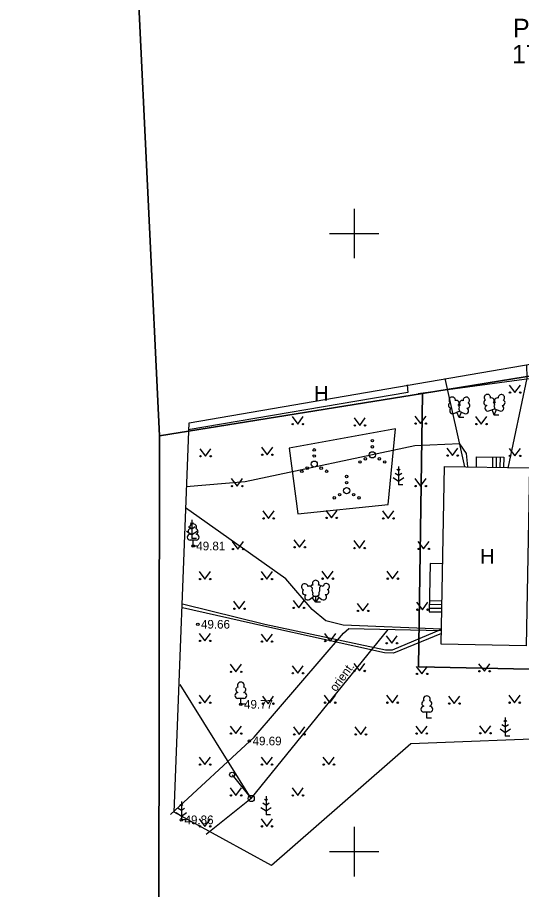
# Model space of a CAD drawing. Extents: x 638203 to 644682, y 6454466 to 6460619.
# Drawn here: x 641472.8 to 641513.5, y 6455646.9 to 6455717.5 of the extents above; entities that cross this region are included whole.
import ezdxf

# ---------------------------------------------------------------- set-up
doc = ezdxf.new("R2010")
doc.units = 0
for name, color, linetype in [('AED', 7, 'Continuous'), ('HALJASTUS', 7, 'Continuous'), ('HOONE', 7, 'Continuous'), ('HOONEDET', 7, 'Continuous'), ('KORGUS', 7, 'Continuous'), ('KPKAABEL', 7, 'Continuous'), ('MOOTPIIR', 7, 'Continuous'), ('MPKAABEL', 7, 'Continuous'), ('MPOHULIIN', 7, 'Continuous'), ('PIIR', 7, 'Continuous'), ('POST', 7, 'Continuous'), ('PUU', 7, 'Continuous'), ('VORK', 7, 'Continuous')]:
    doc.layers.add(name, color=color, linetype=linetype)

msp = doc.modelspace()

# ---------------------------------------------------------------- linework, layer by layer
at = {"layer": 'AED'}
msp.add_lwpolyline([(641505.183, 6455687.06), (641514.733, 6455688.35), (641514.99, 6455687.824), (641517.101, 6455678.901)], dxfattribs=at)
at = {"layer": 'HALJASTUS'}
for p, q in [((641512.529, 6455687.737), (641512.993, 6455687.131)), ((641512.993, 6455687.131), (641513.438, 6455687.737)), ((641494.976, 6455685.189), (641495.44, 6455684.582)), ((641495.44, 6455684.582), (641495.885, 6455685.189)), ((641499.989, 6455685.083), (641500.453, 6455684.476)), ((641500.453, 6455684.476), (641500.898, 6455685.083)), ((641504.904, 6455685.229), (641505.368, 6455684.623)), ((641505.368, 6455684.623), (641505.813, 6455685.229)), ((641509.811, 6455685.194), (641510.275, 6455684.587)), ((641510.275, 6455684.587), (641510.72, 6455685.194)), ((641487.519, 6455682.593), (641487.982, 6455681.987)), ((641487.982, 6455681.987), (641488.428, 6455682.593)), ((641492.505, 6455682.716), (641492.969, 6455682.11)), ((641492.969, 6455682.11), (641493.414, 6455682.716)), ((641507.481, 6455682.651), (641507.945, 6455682.044)), ((641507.945, 6455682.044), (641508.39, 6455682.651)), ((641512.529, 6455682.616), (641512.993, 6455682.009)), ((641512.993, 6455682.009), (641513.438, 6455682.616)), ((641490.07, 6455680.173), (641490.533, 6455679.567)), ((641490.533, 6455679.567), (641490.979, 6455680.173)), ((641504.904, 6455680.178), (641505.368, 6455679.572)), ((641505.368, 6455679.572), (641505.813, 6455680.178)), ((641492.611, 6455677.559), (641493.075, 6455676.953)), ((641493.075, 6455676.953), (641493.52, 6455677.559)), ((641497.703, 6455677.6), (641498.167, 6455676.993)), ((641498.167, 6455676.993), (641498.612, 6455677.6)), ((641502.292, 6455677.564), (641502.756, 6455676.958)), ((641502.756, 6455676.958), (641503.201, 6455677.564)), ((641490.14, 6455675.087), (641490.604, 6455674.48)), ((641490.604, 6455674.48), (641491.049, 6455675.087)), ((641495.126, 6455675.233), (641495.59, 6455674.626)), ((641495.59, 6455674.626), (641496.035, 6455675.233)), ((641499.962, 6455675.162), (641500.426, 6455674.556)), ((641500.426, 6455674.556), (641500.871, 6455675.162)), ((641505.152, 6455675.092), (641505.615, 6455674.485)), ((641505.615, 6455674.485), (641506.061, 6455675.092)), ((641487.479, 6455672.655), (641487.942, 6455672.048)), ((641487.942, 6455672.048), (641488.388, 6455672.655)), ((641492.479, 6455672.655), (641492.942, 6455672.048)), ((641492.942, 6455672.048), (641493.388, 6455672.655)), ((641497.385, 6455672.69), (641497.849, 6455672.083)), ((641497.849, 6455672.083), (641498.294, 6455672.69)), ((641502.645, 6455672.69), (641503.109, 6455672.083)), ((641503.109, 6455672.083), (641503.554, 6455672.69)), ((641490.255, 6455670.253), (641490.718, 6455669.646)), ((641490.718, 6455669.646), (641491.164, 6455670.253)), ((641495.056, 6455670.323), (641495.519, 6455669.717)), ((641495.519, 6455669.717), (641495.965, 6455670.323)), ((641500.245, 6455670.076), (641500.708, 6455669.469)), ((641500.708, 6455669.469), (641501.154, 6455670.076)), ((641505.046, 6455670.182), (641505.509, 6455669.575)), ((641505.509, 6455669.575), (641505.955, 6455670.182)), ((641487.479, 6455667.655), (641487.942, 6455667.048)), ((641487.942, 6455667.048), (641488.388, 6455667.655)), ((641492.479, 6455667.603), (641492.942, 6455666.997)), ((641492.942, 6455666.997), (641493.388, 6455667.603)), ((641497.602, 6455667.644), (641498.066, 6455667.037)), ((641498.066, 6455667.037), (641498.511, 6455667.644)), ((641502.575, 6455667.462), (641503.038, 6455666.855)), ((641503.038, 6455666.855), (641503.484, 6455667.462)), ((641489.979, 6455665.155), (641490.442, 6455664.548)), ((641490.442, 6455664.548), (641490.888, 6455665.155)), ((641494.98, 6455665.04), (641495.443, 6455664.433)), ((641495.443, 6455664.433), (641495.889, 6455665.04)), ((641499.962, 6455665.222), (641500.426, 6455664.615)), ((641500.426, 6455664.615), (641500.871, 6455665.222)), ((641505.01, 6455664.99), (641505.474, 6455664.383)), ((641505.474, 6455664.383), (641505.919, 6455664.99)), ((641510.058, 6455665.202), (641510.522, 6455664.595)), ((641510.522, 6455664.595), (641510.967, 6455665.202)), ((641487.479, 6455662.655), (641487.942, 6455662.048)), ((641487.942, 6455662.048), (641488.388, 6455662.655)), ((641492.58, 6455662.578), (641493.043, 6455661.971)), ((641493.043, 6455661.971), (641493.488, 6455662.578)), ((641497.582, 6455662.658), (641498.045, 6455662.052)), ((641498.045, 6455662.052), (641498.491, 6455662.658)), ((641502.625, 6455662.658), (641503.088, 6455662.052)), ((641503.088, 6455662.052), (641503.534, 6455662.658)), ((641507.623, 6455662.588), (641508.086, 6455661.981)), ((641508.086, 6455661.981), (641508.532, 6455662.588)), ((641512.494, 6455662.658), (641512.957, 6455662.052)), ((641512.957, 6455662.052), (641513.403, 6455662.658)), ((641489.979, 6455660.155), (641490.442, 6455659.548)), ((641490.442, 6455659.548), (641490.888, 6455660.155)), ((641495.101, 6455660.095), (641495.564, 6455659.488)), ((641495.564, 6455659.488), (641496.01, 6455660.095)), ((641500.063, 6455660.095), (641500.527, 6455659.488)), ((641500.527, 6455659.488), (641500.972, 6455660.095)), ((641504.979, 6455660.155), (641505.442, 6455659.548)), ((641505.442, 6455659.548), (641505.888, 6455660.155)), ((641510.129, 6455660.186), (641510.592, 6455659.579)), ((641510.592, 6455659.579), (641511.038, 6455660.186)), ((641487.479, 6455657.655), (641487.942, 6455657.048)), ((641487.942, 6455657.048), (641488.388, 6455657.655)), ((641492.479, 6455657.655), (641492.942, 6455657.048)), ((641492.942, 6455657.048), (641493.388, 6455657.655)), ((641497.479, 6455657.655), (641497.942, 6455657.048)), ((641497.942, 6455657.048), (641498.388, 6455657.655)), ((641489.979, 6455655.155), (641490.442, 6455654.548)), ((641490.442, 6455654.548), (641490.888, 6455655.155)), ((641494.979, 6455655.155), (641495.442, 6455654.548)), ((641495.442, 6455654.548), (641495.888, 6455655.155)), ((641487.479, 6455652.655), (641487.942, 6455652.048)), ((641487.942, 6455652.048), (641488.388, 6455652.655)), ((641492.479, 6455652.655), (641492.942, 6455652.048)), ((641492.942, 6455652.048), (641493.388, 6455652.655))]:
    msp.add_line(p, q, dxfattribs=at)
msp.add_lwpolyline([(641494.733, 6455682.629), (641495.449, 6455677.34), (641502.734, 6455678.078), (641503.333, 6455684.192)], close=True, dxfattribs=at)
for centre, radius in [((641512.592, 6455687.131), 0.055), ((641513.42, 6455687.131), 0.055), ((641495.039, 6455684.582), 0.055), ((641495.868, 6455684.582), 0.055), ((641500.052, 6455684.476), 0.055), ((641500.88, 6455684.476), 0.055), ((641504.967, 6455684.623), 0.055), ((641505.796, 6455684.623), 0.055), ((641509.874, 6455684.587), 0.055), ((641510.702, 6455684.587), 0.055), ((641501.47, 6455683.25), 0.1), ((641496.77, 6455682.5), 0.1), ((641501.47, 6455682.75), 0.1), ((641487.581, 6455681.987), 0.055), ((641488.41, 6455681.987), 0.055), ((641492.568, 6455682.11), 0.055), ((641493.397, 6455682.11), 0.055), ((641496.77, 6455682), 0.1), ((641500.905, 6455681.775), 0.1), ((641501.47, 6455682.1), 0.25), ((641502.035, 6455681.775), 0.1), ((641507.544, 6455682.044), 0.055), ((641508.373, 6455682.044), 0.055), ((641512.592, 6455682.009), 0.055), ((641513.42, 6455682.009), 0.055), ((641496.205, 6455681.025), 0.1), ((641496.77, 6455681.35), 0.25), ((641497.335, 6455681.025), 0.1), ((641500.47, 6455681.525), 0.1), ((641502.47, 6455681.525), 0.1), ((641495.77, 6455680.775), 0.1), ((641497.77, 6455680.775), 0.1), ((641499.39, 6455680.35), 0.1), ((641490.132, 6455679.567), 0.055), ((641490.961, 6455679.567), 0.055), ((641499.39, 6455679.85), 0.1), ((641504.967, 6455679.572), 0.055), ((641505.796, 6455679.572), 0.055), ((641498.825, 6455678.875), 0.1), ((641499.39, 6455679.2), 0.25), ((641499.955, 6455678.875), 0.1), ((641498.39, 6455678.625), 0.1), ((641500.39, 6455678.625), 0.1), ((641492.674, 6455676.953), 0.055), ((641493.503, 6455676.953), 0.055), ((641497.766, 6455676.993), 0.055), ((641498.594, 6455676.993), 0.055), ((641502.355, 6455676.958), 0.055), ((641503.183, 6455676.958), 0.055), ((641495.189, 6455674.626), 0.055), ((641496.017, 6455674.626), 0.055), ((641490.203, 6455674.48), 0.055), ((641491.031, 6455674.48), 0.055), ((641500.025, 6455674.556), 0.055), ((641500.854, 6455674.556), 0.055), ((641505.214, 6455674.485), 0.055), ((641506.043, 6455674.485), 0.055), ((641487.541, 6455672.048), 0.055), ((641488.37, 6455672.048), 0.055), ((641492.541, 6455672.048), 0.055), ((641493.37, 6455672.048), 0.055), ((641497.448, 6455672.083), 0.055), ((641498.277, 6455672.083), 0.055), ((641502.708, 6455672.083), 0.055), ((641503.536, 6455672.083), 0.055), ((641495.118, 6455669.717), 0.055), ((641495.947, 6455669.717), 0.055), ((641490.317, 6455669.646), 0.055), ((641491.146, 6455669.646), 0.055), ((641500.307, 6455669.469), 0.055), ((641501.136, 6455669.469), 0.055), ((641505.108, 6455669.575), 0.055), ((641505.937, 6455669.575), 0.055), ((641487.541, 6455667.048), 0.055), ((641488.37, 6455667.048), 0.055), ((641492.541, 6455666.997), 0.055), ((641493.37, 6455666.997), 0.055), ((641497.665, 6455667.037), 0.055), ((641498.493, 6455667.037), 0.055), ((641502.637, 6455666.855), 0.055), ((641503.466, 6455666.855), 0.055), ((641490.041, 6455664.548), 0.055), ((641490.87, 6455664.548), 0.055), ((641495.042, 6455664.433), 0.055), ((641495.871, 6455664.433), 0.055), ((641500.025, 6455664.615), 0.055), ((641500.854, 6455664.615), 0.055), ((641505.073, 6455664.383), 0.055), ((641505.901, 6455664.383), 0.055), ((641510.121, 6455664.595), 0.055), ((641510.949, 6455664.595), 0.055), ((641487.541, 6455662.048), 0.055), ((641488.37, 6455662.048), 0.055), ((641492.642, 6455661.971), 0.055), ((641493.471, 6455661.971), 0.055), ((641497.644, 6455662.052), 0.055), ((641498.473, 6455662.052), 0.055), ((641502.687, 6455662.052), 0.055), ((641503.516, 6455662.052), 0.055), ((641507.685, 6455661.981), 0.055), ((641508.514, 6455661.981), 0.055), ((641512.556, 6455662.052), 0.055), ((641513.385, 6455662.052), 0.055), ((641490.041, 6455659.548), 0.055), ((641490.87, 6455659.548), 0.055), ((641495.163, 6455659.488), 0.055), ((641495.992, 6455659.488), 0.055), ((641500.126, 6455659.488), 0.055), ((641500.954, 6455659.488), 0.055), ((641505.041, 6455659.548), 0.055), ((641505.87, 6455659.548), 0.055), ((641510.191, 6455659.579), 0.055), ((641511.02, 6455659.579), 0.055), ((641487.541, 6455657.048), 0.055), ((641488.37, 6455657.048), 0.055), ((641492.541, 6455657.048), 0.055), ((641493.37, 6455657.048), 0.055), ((641497.541, 6455657.048), 0.055), ((641498.37, 6455657.048), 0.055), ((641490.041, 6455654.548), 0.055), ((641490.87, 6455654.548), 0.055), ((641495.041, 6455654.548), 0.055), ((641495.87, 6455654.548), 0.055), ((641487.541, 6455652.048), 0.055), ((641488.37, 6455652.048), 0.055), ((641492.541, 6455652.048), 0.055), ((641493.37, 6455652.048), 0.055)]:
    msp.add_circle(centre, radius, dxfattribs=at)
at = {"layer": 'HOONE'}
for points in [[(641504.295, 6455687.776), (641504.326, 6455687.142), (641486.577, 6455684.132)], [(641509.88, 6455681.12), (641509.896, 6455681.952), (641512.086, 6455681.911), (641512.07, 6455681.079)], [(641507.155, 6455673.281), (641506.142, 6455673.3), (641506.069, 6455669.409), (641507.081, 6455669.39)]]:
    msp.add_lwpolyline(points, dxfattribs=at)
msp.add_lwpolyline([(641507.032, 6455666.778), (641507.304, 6455681.169), (641514.167, 6455681.039), (641513.895, 6455666.648)], close=True, dxfattribs=at)
at = {"layer": 'HOONEDET'}
for p, q in [((641511.186, 6455681.928), (641511.17, 6455681.096)), ((641511.486, 6455681.922), (641511.47, 6455681.09)), ((641511.786, 6455681.916), (641511.77, 6455681.084)), ((641506.08, 6455670.009), (641507.093, 6455669.99)), ((641506.086, 6455670.309), (641507.098, 6455670.29)), ((641506.074, 6455669.709), (641507.087, 6455669.69))]:
    msp.add_line(p, q, dxfattribs=at)
at = {"layer": 'KORGUS'}
for centre in [(641486.984, 6455674.722), (641487.363, 6455668.393), (641490.837, 6455661.921), (641491.532, 6455658.952), (641486.03, 6455652.57)]:
    msp.add_circle(centre, 0.1, dxfattribs=at)
at = {"layer": 'KPKAABEL'}
for points in [[(641512.45, 6455681.03), (641513.98, 6455688.29), (641513.953, 6455689.377)], [(641507.332, 6455688.279), (641508.91, 6455681.13)], [(641509.197, 6455681.133), (641509.08, 6455682.2), (641508.54, 6455682.99), (641504.89, 6455682.83), (641491.184, 6455679.926), (641486.431, 6455679.524)]]:
    msp.add_lwpolyline(points, dxfattribs=at)
at = {"layer": 'MOOTPIIR'}
msp.add_lwpolyline([(641485.451, 6455653.187), (641486.668, 6455684.695), (641540.535, 6455693.966), (641564.032, 6455703.565), (641574.331, 6455686.052), (641517.165, 6455659.213), (641504.583, 6455658.714), (641493.317, 6455648.882)], close=True, dxfattribs=at)
at = {"layer": 'MPKAABEL'}
msp.add_line((641491.68, 6455654.3), (641502.757, 6455667.984), dxfattribs=at)
for points in [[(641507.055, 6455667.988), (641499.12, 6455668.33), (641497.7, 6455668.67), (641496.61, 6455669.6), (641494.47, 6455672.06), (641486.377, 6455677.812)], [(641507.048, 6455667.648), (641503.17, 6455666.07), (641502.45, 6455666.09), (641492.7, 6455668.24), (641486.121, 6455669.734)], [(641486.131, 6455670.037), (641492.77, 6455668.41), (641502.53, 6455666.32), (641503.09, 6455666.33), (641507.055, 6455667.988)], [(641485.167, 6455653.008), (641491.93, 6455659.25), (641499.13, 6455667.67), (641499.57, 6455668.05), (641507.053, 6455667.894)], [(641490.148, 6455657.605), (641491.93, 6455659.25)]]:
    msp.add_lwpolyline(points, dxfattribs=at)
at = {"layer": 'MPOHULIIN'}
for points in [[(641491.68, 6455654.3), (641485.925, 6455663.534)], [(641491.68, 6455654.3), (641488.036, 6455651.382)]]:
    msp.add_lwpolyline(points, dxfattribs=at)
at = {"layer": 'PIIR'}
msp.add_lwpolyline([(641470.91, 6455643.89), (641470.77, 6455655.23), (641470.55, 6455686.54), (641470.47, 6455690.5), (641469.76, 6455741.14), (641489.51, 6455742.6), (641506.69, 6455755.52), (641512.79, 6455743.59), (641482.5, 6455720.77), (641484.27, 6455683.63), (641484.19, 6455623.76)], dxfattribs=at)
for points in [[(641543.19, 6455692.38), (641514.82, 6455688.57), (641505.51, 6455687.06), (641484.27, 6455683.63), (641482.5, 6455720.77), (641512.79, 6455743.59)], [(641521.85, 6455664.61), (641505.21, 6455664.94), (641505.51, 6455687.06), (641514.82, 6455688.57)], [(641484.27, 6455683.63), (641505.51, 6455687.06), (641505.21, 6455664.94), (641521.85, 6455664.61), (641533.84, 6455623.67), (641484.19, 6455623.76)]]:
    msp.add_lwpolyline(points, close=True, dxfattribs=at)
at = {"layer": 'POST'}
msp.add_lwpolyline([(641490.14, 6455656.22), (641491.68, 6455654.3)], dxfattribs=at)
for centre, radius in [((641490.136, 6455656.224), 0.2), ((641491.68, 6455654.3), 0.25)]:
    msp.add_circle(centre, radius, dxfattribs=at)
at = {"layer": 'PUU'}
for p, q in [((641508.04, 6455685.445), (641508.485, 6455685.62)), ((641508.48, 6455685.11), (641508.305, 6455685.55)), ((641508.48, 6455685.11), (641508.66, 6455685.55)), ((641508.485, 6455685.62), (641508.925, 6455685.44)), ((641510.883, 6455685.656), (641511.328, 6455685.831)), ((641511.323, 6455685.321), (641511.148, 6455685.761)), ((641511.323, 6455685.321), (641511.503, 6455685.761)), ((641511.703, 6455685.321), (641511.323, 6455685.321)), ((641511.328, 6455685.831), (641511.768, 6455685.651)), ((641508.86, 6455685.11), (641508.48, 6455685.11)), ((641503.58, 6455681.17), (641503.58, 6455679.67)), ((641503.58, 6455680.42), (641503.313, 6455680.598)), ((641503.58, 6455680.82), (641503.456, 6455680.903)), ((641503.704, 6455680.903), (641503.58, 6455680.82)), ((641503.847, 6455680.598), (641503.58, 6455680.42)), ((641503.156, 6455680.259), (641503.58, 6455679.977)), ((641503.58, 6455679.977), (641504.004, 6455680.259)), ((641503.94, 6455679.67), (641503.58, 6455679.67)), ((641486.885, 6455676.842), (641486.885, 6455675.342)), ((641486.885, 6455676.092), (641486.618, 6455676.27)), ((641486.885, 6455676.492), (641486.761, 6455676.575)), ((641487.009, 6455676.575), (641486.885, 6455676.492)), ((641487.152, 6455676.27), (641486.885, 6455676.092)), ((641486.461, 6455675.931), (641486.885, 6455675.648)), ((641486.885, 6455675.648), (641487.309, 6455675.931)), ((641487.224, 6455675.197), (641486.744, 6455675.197)), ((641487.245, 6455675.342), (641486.885, 6455675.342)), ((641486.984, 6455674.722), (641486.984, 6455675.197)), ((641487.364, 6455674.722), (641486.984, 6455674.722)), ((641496.38, 6455670.4), (641496.74, 6455670.655)), ((641496.89, 6455670.18), (641496.615, 6455670.565)), ((641496.74, 6455670.655), (641497.035, 6455670.655)), ((641496.89, 6455670.18), (641496.89, 6455670.655)), ((641496.89, 6455670.18), (641497.16, 6455670.57)), ((641497.035, 6455670.655), (641497.395, 6455670.41)), ((641497.27, 6455670.18), (641496.89, 6455670.18)), ((641491.08, 6455662.395), (641490.6, 6455662.395)), ((641490.84, 6455661.92), (641490.84, 6455662.395)), ((641491.22, 6455661.92), (641490.84, 6455661.92)), ((641506.11, 6455661.285), (641505.63, 6455661.285)), ((641505.87, 6455660.81), (641505.87, 6455661.285)), ((641506.25, 6455660.81), (641505.87, 6455660.81)), ((641512.21, 6455660.49), (641512.086, 6455660.573)), ((641512.21, 6455660.84), (641512.21, 6455659.34)), ((641512.334, 6455660.573), (641512.21, 6455660.49)), ((641511.786, 6455659.929), (641512.21, 6455659.647)), ((641512.21, 6455660.09), (641511.943, 6455660.268)), ((641512.477, 6455660.268), (641512.21, 6455660.09)), ((641512.21, 6455659.647), (641512.634, 6455659.929)), ((641512.57, 6455659.34), (641512.21, 6455659.34)), ((641492.876, 6455654.136), (641492.751, 6455654.219)), ((641492.876, 6455654.486), (641492.876, 6455652.986)), ((641493, 6455654.219), (641492.876, 6455654.136)), ((641486.031, 6455653.317), (641485.764, 6455653.495)), ((641486.031, 6455653.717), (641485.907, 6455653.8)), ((641486.031, 6455654.067), (641486.031, 6455652.567)), ((641486.155, 6455653.8), (641486.031, 6455653.717)), ((641486.298, 6455653.495), (641486.031, 6455653.317)), ((641492.451, 6455653.575), (641492.876, 6455653.292)), ((641492.876, 6455653.736), (641492.609, 6455653.913)), ((641493.142, 6455653.913), (641492.876, 6455653.736)), ((641492.876, 6455653.292), (641493.3, 6455653.575)), ((641485.607, 6455653.156), (641486.031, 6455652.874)), ((641486.031, 6455652.874), (641486.455, 6455653.156)), ((641493.236, 6455652.986), (641492.876, 6455652.986)), ((641486.391, 6455652.567), (641486.031, 6455652.567))]:
    msp.add_line(p, q, dxfattribs=at)
for points in [[(641508.485, 6455686.115), (641508.465, 6455686.04), (641508.465, 6455686.02), (641508.475, 6455685.99), (641508.495, 6455685.955), (641508.5, 6455685.935), (641508.485, 6455685.9), (641508.46, 6455685.85), (641508.455, 6455685.825), (641508.46, 6455685.81), (641508.47, 6455685.78), (641508.505, 6455685.72), (641508.51, 6455685.7), (641508.505, 6455685.68), (641508.49, 6455685.645), (641508.485, 6455685.62)], [(641511.328, 6455686.326), (641511.308, 6455686.251), (641511.308, 6455686.231), (641511.318, 6455686.201), (641511.338, 6455686.166), (641511.343, 6455686.146), (641511.328, 6455686.111), (641511.303, 6455686.061), (641511.298, 6455686.036), (641511.303, 6455686.021), (641511.313, 6455685.991), (641511.348, 6455685.931), (641511.353, 6455685.911), (641511.348, 6455685.891), (641511.333, 6455685.856), (641511.328, 6455685.831)], [(641496.477, 6455671.467), (641496.58, 6455671.365), (641496.595, 6455671.335), (641496.595, 6455671.28), (641496.58, 6455671.19), (641496.58, 6455671.145), (641496.6, 6455671.065), (641496.64, 6455670.975), (641496.65, 6455670.93), (641496.645, 6455670.885), (641496.63, 6455670.82), (641496.63, 6455670.79), (641496.65, 6455670.75), (641496.675, 6455670.72), (641496.74, 6455670.655)], [(641497.294, 6455671.481), (641497.2, 6455671.365), (641497.185, 6455671.335), (641497.185, 6455671.28), (641497.2, 6455671.19), (641497.205, 6455671.145), (641497.185, 6455671.065), (641497.145, 6455670.975), (641497.135, 6455670.93), (641497.14, 6455670.885), (641497.155, 6455670.82), (641497.155, 6455670.79), (641497.135, 6455670.75), (641497.11, 6455670.72), (641497.04, 6455670.655)]]:
    msp.add_lwpolyline(points, dxfattribs=at)
for centre, radius, start, end in [((641507.923, 6455686.524), 0.256, 111.50269, 232.51731), ((641507.923, 6455686.524), 0.256, 350.48556, 111.50017), ((641509.059, 6455686.515), 0.256, 67.6168, 188.63142), ((641509.059, 6455686.515), 0.256, 306.59966, 67.61428), ((641510.766, 6455686.735), 0.256, 111.50269, 232.51731), ((641510.766, 6455686.735), 0.256, 350.48556, 111.50017), ((641511.1, 6455686.484), 0.224, 308.50412, 111.57247), ((641511.564, 6455686.48), 0.225, 67.7016, 230.51262), ((641511.902, 6455686.726), 0.256, 67.6168, 188.63142), ((641511.902, 6455686.726), 0.256, 306.59966, 67.61428), ((641507.849, 6455686.113), 0.224, 111.43041, 274.49868), ((641508.258, 6455686.274), 0.224, 308.50412, 111.57247), ((641508.484, 6455685.877), 0.237, 66.76552, 111.50149), ((641508.721, 6455686.269), 0.225, 67.7016, 230.51262), ((641509.126, 6455686.103), 0.224, 264.6183, 67.68657), ((641510.692, 6455686.324), 0.224, 111.43041, 274.49868), ((641510.797, 6455685.879), 0.237, 111.50143, 291.50036), ((641511.327, 6455686.088), 0.237, 66.76552, 111.50149), ((641511.858, 6455685.871), 0.237, 247.61661, 67.61554), ((641511.969, 6455686.314), 0.224, 264.6183, 67.68657), ((641507.954, 6455685.668), 0.237, 111.50143, 291.50036), ((641509.015, 6455685.66), 0.237, 247.61661, 67.61554), ((641486.814, 6455675.895), 0.233, 109.02174, 253.14154), ((641486.984, 6455676.242), 0.277, 332.5799, 207.4201), ((641487.154, 6455675.895), 0.233, 286.85082, 70.98591), ((641486.747, 6455675.434), 0.238, 90.0016, 269.3953), ((641487.221, 6455675.434), 0.238, 270.6047, 89.9984), ((641496.89, 6455671.7), 0.256, 90.00126, 211.01588), ((641496.89, 6455671.7), 0.256, 328.98412, 89.99874), ((641496.007, 6455671.417), 0.256, 125.53894, 246.55356), ((641496.035, 6455671), 0.224, 125.46665, 288.53492), ((641496.007, 6455671.417), 0.256, 4.5218, 125.53642), ((641496.393, 6455671.284), 0.202, 65.23821, 130.74121), ((641496.652, 6455671.367), 0.202, 84.79647, 150.29947), ((641497.128, 6455671.367), 0.202, 34.38566, 95.20353), ((641497.366, 6455671.293), 0.202, 50.31726, 111.13512), ((641497.75, 6455671.433), 0.256, 55.52204, 176.53666), ((641497.73, 6455671.015), 0.224, 252.52354, 55.59181), ((641497.75, 6455671.433), 0.256, 294.50491, 55.51952), ((641496.244, 6455670.594), 0.237, 125.53768, 305.53661), ((641497.528, 6455670.606), 0.237, 235.52186, 55.52078), ((641490.84, 6455663.44), 0.277, 332.5799, 207.4201), ((641490.603, 6455662.632), 0.238, 90.0016, 269.3953), ((641490.67, 6455663.093), 0.233, 109.02174, 253.14154), ((641491.01, 6455663.093), 0.233, 286.85082, 70.98591), ((641491.077, 6455662.632), 0.238, 270.6047, 89.9984), ((641505.7, 6455661.983), 0.233, 109.02174, 253.14154), ((641505.87, 6455662.33), 0.277, 332.5799, 207.4201), ((641506.04, 6455661.983), 0.233, 286.85082, 70.98591), ((641505.633, 6455661.522), 0.238, 90.0016, 269.3953), ((641506.107, 6455661.522), 0.238, 270.6047, 89.9984)]:
    msp.add_arc(centre, radius, start, end, dxfattribs=at)
at = {"layer": 'VORK'}
for p, q in [((641500, 6455702), (641500, 6455698)), ((641498, 6455700), (641502, 6455700)), ((641500, 6455652), (641500, 6455648)), ((641498, 6455650), (641502, 6455650))]:
    msp.add_line(p, q, dxfattribs=at)

# ---------------------------------------------------------------- texts
at = {"layer": 'HOONE'}
for p in [(641496.765, 6455686.478), (641510.178, 6455673.295)]:
    msp.add_text('H', height=1.2, dxfattribs=at).set_placement(p)
at = {"layer": 'KORGUS'}
for s, p in [(' 49.81', (641486.979, 6455674.373)), (' 49.66', (641487.359, 6455668.043)), (' 49.77', (641490.839, 6455661.573)), (' 49.69', (641491.529, 6455658.603)), (' 49.86', (641486.029, 6455652.223))]:
    msp.add_text(s, height=0.7, dxfattribs=at).set_placement(p)
at = {"layer": 'MPKAABEL'}
msp.add_text('orient.', height=0.7, rotation=53.7699, dxfattribs=at).set_placement((641498.52, 6455662.89))
at = {"layer": 'PIIR'}
for s, p in [('Puiestee tn 9', (641512.845, 6455715.874)), ('17006:002:0013', (641512.753, 6455713.76))]:
    msp.add_text(s, height=1.5, dxfattribs=at).set_placement(p)

doc.saveas('drawing.dxf')
